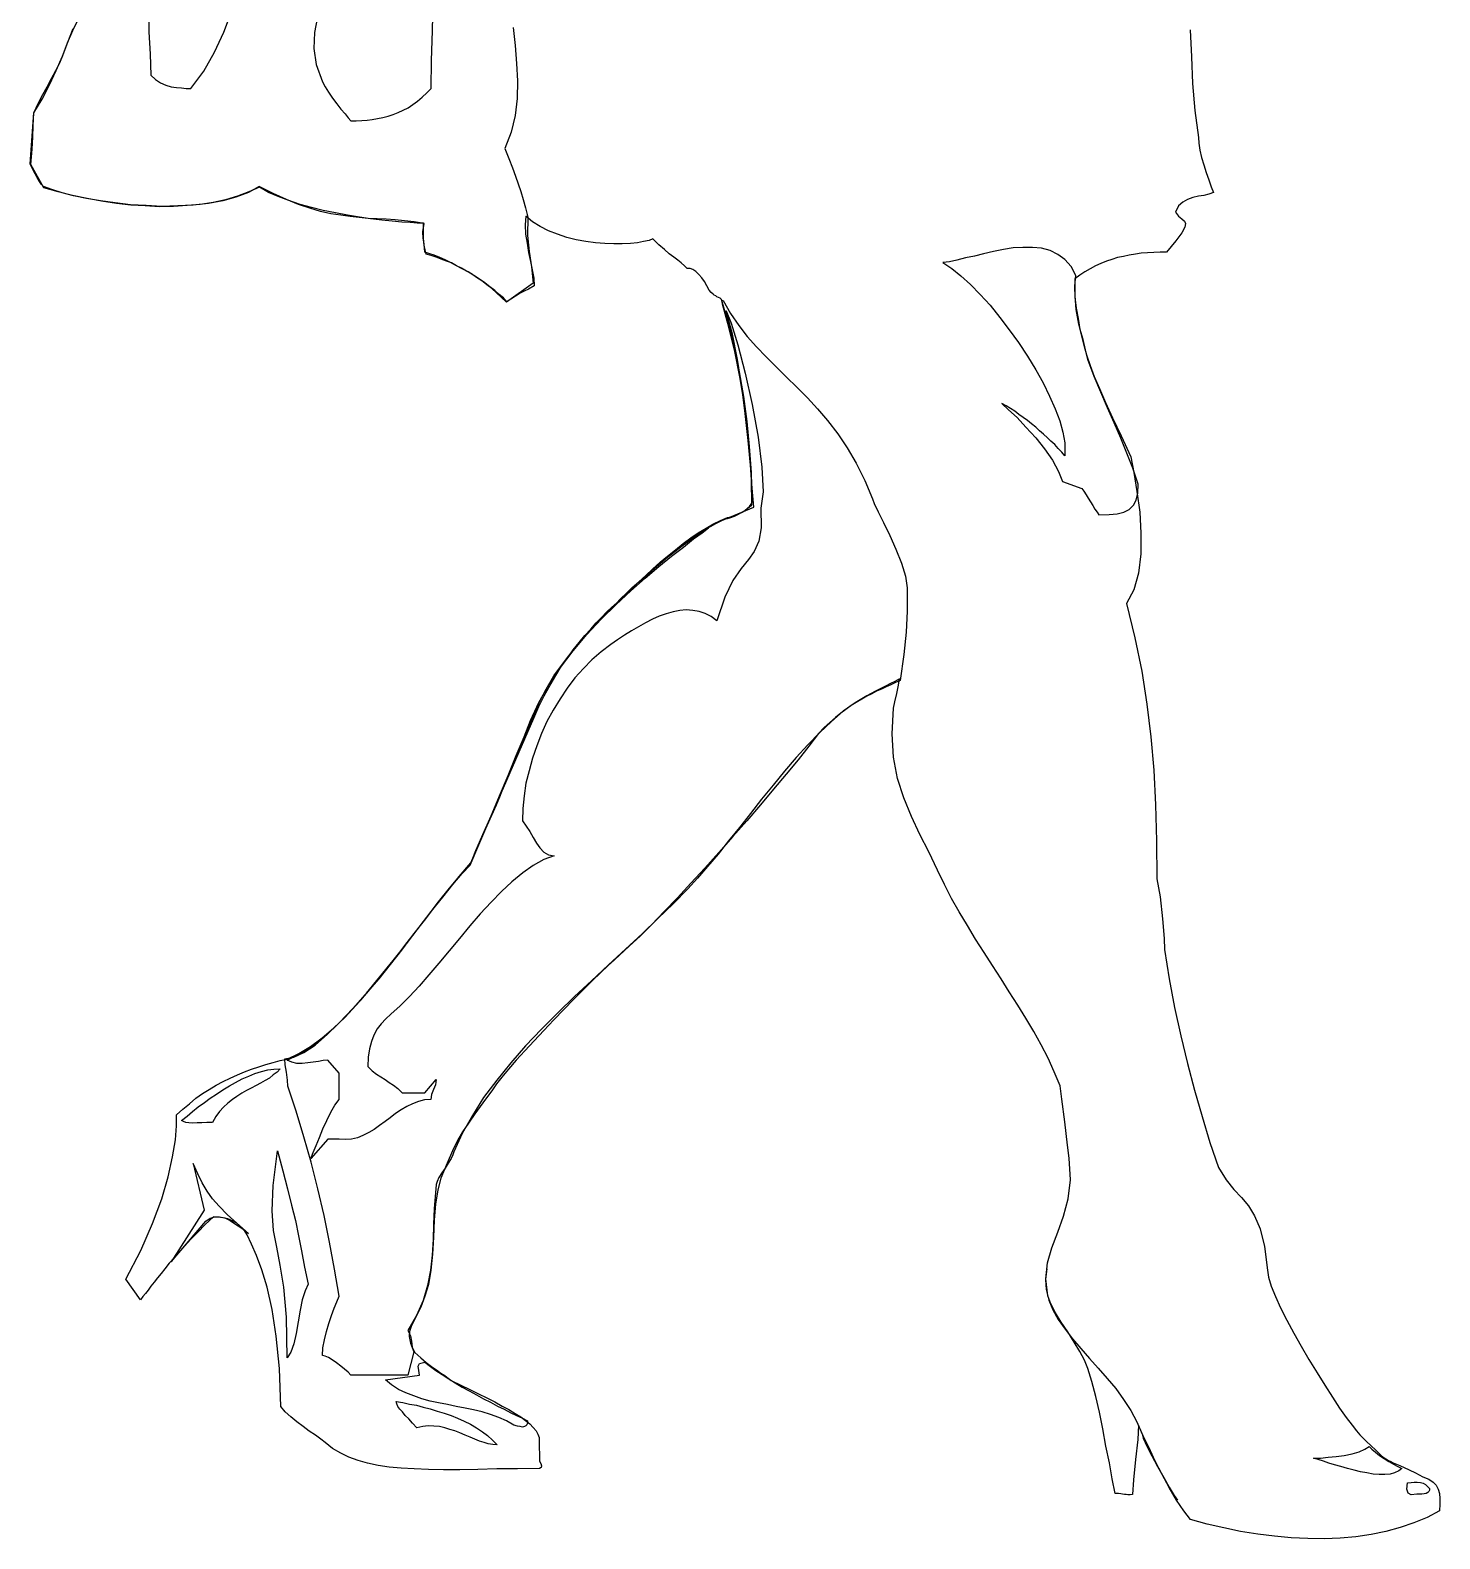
# Model space of a CAD drawing. Extents: x 9 to 98, y -106 to 61.
# Drawn here: x 28.3 to 97.9, y -106.3 to -31.8 of the extents above; entities that cross this region are included whole.
import ezdxf

# ---------------------------------------------------------------- set-up
doc = ezdxf.new("R2010")
doc.units = 0
doc.header["$LTSCALE"] = 25
doc.header["$MEASUREMENT"] = 0
doc.layers.add('1', color=7, linetype='CONTINUOUS')
doc.layers.add('7', color=7, linetype='CONTINUOUS')

msp = doc.modelspace()

# ---------------------------------------------------------------- linework, layer by layer
at = {"layer": '1', "linetype": 'CONTINUOUS'}
for points in [[(42.509, -31.105), (42.356, -31.871), (42.336, -32.657), (42.451, -33.462), (42.758, -34.306), (42.892, -34.555), (43.045, -34.823), (43.256, -35.111), (43.467, -35.398), (43.658, -35.667), (43.87, -35.897), (44.023, -36.088), (44.157, -36.242), (44.426, -36.242), (44.694, -36.223), (44.962, -36.204), (45.212, -36.165), (45.48, -36.127), (45.729, -36.07), (45.998, -36.012), (46.247, -35.916), (46.496, -35.82), (46.746, -35.705), (46.995, -35.59), (47.225, -35.437), (47.455, -35.265), (47.685, -35.072), (47.915, -34.862), (48.125, -34.632), (48.144, -33.251), (48.183, -31.794), (48.221, -30.299)], [(34.17, -30.644), (34.189, -31.833), (34.246, -32.945), (34.285, -33.98), (34.515, -34.191), (34.764, -34.363), (35.013, -34.478), (35.281, -34.555), (35.55, -34.593), (35.799, -34.613), (36.029, -34.632), (36.259, -34.632), (36.892, -33.788), (37.428, -32.849), (37.889, -31.852), (38.291, -30.779)], [(52.171, -31.622), (52.267, -32.523), (52.343, -33.405), (52.381, -34.267), (52.362, -35.13), (52.267, -35.974), (52.074, -36.798), (51.768, -37.603), (51.959, -38.101), (52.132, -38.561), (52.285, -38.964), (52.42, -39.348), (52.554, -39.731), (52.669, -40.114), (52.784, -40.536), (52.899, -40.996), (52.88, -41.897), (52.956, -42.683), (53.072, -43.45), (53.167, -44.255), (51.845, -45.194), (51.595, -44.964), (51.346, -44.734), (51.116, -44.524), (50.867, -44.331), (50.617, -44.14), (50.368, -43.968), (50.119, -43.795), (49.87, -43.661), (49.621, -43.507), (49.372, -43.392), (49.122, -43.258), (48.873, -43.162), (48.624, -43.066), (48.374, -42.97), (48.125, -42.894), (47.877, -42.817), (47.781, -42.395), (47.742, -42.031), (47.742, -41.667), (47.742, -41.283), (47.435, -41.283), (47.09, -41.265), (46.669, -41.245), (46.19, -41.188), (45.691, -41.149), (45.135, -41.073), (44.579, -40.996), (43.984, -40.9), (43.391, -40.785), (42.796, -40.67), (42.221, -40.517), (41.646, -40.364), (41.09, -40.171), (40.572, -39.98), (40.093, -39.769), (39.652, -39.52), (39.115, -39.75), (38.559, -39.961), (37.966, -40.134), (37.352, -40.268), (36.719, -40.364), (36.067, -40.421), (35.397, -40.46), (34.706, -40.478), (33.997, -40.44), (33.288, -40.401), (32.579, -40.325), (31.85, -40.21), (31.141, -40.076), (30.412, -39.922), (29.703, -39.75), (28.994, -39.539), (28.361, -38.389), (28.419, -37.641), (28.457, -37.047), (28.476, -36.472), (28.495, -35.839), (28.917, -35.168), (29.281, -34.459), (29.607, -33.75), (29.914, -33.04), (30.182, -32.35), (30.451, -31.679)], [(73.391, -43.239), (73.833, -43.526), (74.273, -43.891), (74.753, -44.312), (75.232, -44.811), (75.73, -45.348), (76.21, -45.942), (76.67, -46.555), (77.13, -47.188), (77.571, -47.859), (77.973, -48.53), (78.337, -49.182), (78.663, -49.833), (78.932, -50.466), (79.162, -51.06), (79.315, -51.616), (79.411, -52.134), (79.411, -52.785), (79.258, -52.594), (79.085, -52.421), (78.912, -52.229), (78.721, -52.057), (78.549, -51.885), (78.357, -51.712), (78.165, -51.54), (77.973, -51.367), (77.763, -51.194), (77.571, -51.041), (77.36, -50.888), (77.149, -50.734), (76.938, -50.581), (76.727, -50.447), (76.516, -50.312), (76.306, -50.198), (76.632, -50.504), (77.053, -50.888), (77.494, -51.367), (77.973, -51.885), (78.414, -52.441), (78.798, -52.997), (79.105, -53.553), (79.296, -54.051), (80.254, -54.396), (80.35, -54.53), (80.466, -54.702), (80.562, -54.875), (80.676, -55.048), (80.792, -55.24), (80.887, -55.412), (81.002, -55.566), (81.098, -55.7), (81.597, -55.68), (81.999, -55.642), (82.325, -55.566), (82.593, -55.431), (82.804, -55.22), (82.939, -54.971), (83.015, -54.626), (83.035, -54.185), (82.766, -53.399), (82.479, -52.651), (82.171, -51.904), (81.846, -51.156), (81.52, -50.408), (81.194, -49.642), (80.868, -48.856), (80.542, -48.032), (80.427, -47.552), (80.312, -47.034), (80.178, -46.536), (80.082, -45.999), (79.986, -45.482), (79.929, -44.945), (79.91, -44.408), (79.948, -43.872), (79.718, -43.431), (79.411, -43.086), (79.066, -42.836), (78.683, -42.644), (78.261, -42.53), (77.82, -42.491), (77.341, -42.491), (76.862, -42.511), (76.382, -42.587), (75.884, -42.683), (75.404, -42.798), (74.945, -42.913), (74.503, -43.009), (74.082, -43.124), (73.717, -43.2), (73.391, -43.239)], [(62.695, -45.616), (62.944, -46.229), (63.27, -47.303), (63.634, -48.702), (63.979, -50.255), (64.267, -51.866), (64.458, -53.341), (64.516, -54.568), (64.401, -55.374), (64.42, -56.332), (64.305, -57.003), (64.075, -57.501), (63.787, -57.904), (63.423, -58.345), (63.021, -58.939), (62.618, -59.764), (62.235, -60.933), (61.947, -60.722), (61.659, -60.569), (61.353, -60.473), (61.046, -60.415), (60.72, -60.396), (60.394, -60.415), (60.068, -60.492), (59.723, -60.588), (59.379, -60.703), (59.053, -60.856), (58.707, -61.029), (58.362, -61.221), (58.018, -61.431), (57.672, -61.642), (57.327, -61.873), (57.001, -62.103), (56.522, -62.466), (56.062, -62.85), (55.64, -63.291), (55.219, -63.751), (54.835, -64.249), (54.49, -64.786), (54.145, -65.342), (53.838, -65.898), (53.569, -66.492), (53.34, -67.106), (53.129, -67.719), (52.956, -68.333), (52.803, -68.946), (52.707, -69.578), (52.65, -70.192), (52.63, -70.806), (52.822, -71.074), (52.995, -71.342), (53.167, -71.63), (53.32, -71.917), (53.493, -72.147), (53.685, -72.358), (53.915, -72.493), (54.202, -72.531), (53.685, -72.723), (53.167, -73.01), (52.65, -73.375), (52.113, -73.815), (51.595, -74.294), (51.078, -74.831), (50.541, -75.406), (50.024, -76.001), (49.525, -76.614), (49.007, -77.228), (48.509, -77.841), (48.011, -78.416), (47.531, -78.972), (47.052, -79.489), (46.592, -79.95), (46.132, -80.352), (45.883, -80.583), (45.652, -80.831), (45.461, -81.08), (45.288, -81.387), (45.173, -81.713), (45.078, -82.078), (45.02, -82.48), (45.001, -82.94), (45.212, -83.151), (45.422, -83.323), (45.634, -83.458), (45.844, -83.592), (46.055, -83.726), (46.266, -83.861), (46.477, -84.033), (46.688, -84.244), (47.818, -84.244), (48.374, -83.592), (48.337, -83.841), (48.24, -84.071), (48.144, -84.321), (48.107, -84.57), (47.8, -84.589), (47.492, -84.665), (47.205, -84.781), (46.918, -84.914), (46.649, -85.087), (46.362, -85.26), (46.094, -85.47), (45.844, -85.662), (45.575, -85.854), (45.308, -86.046), (45.039, -86.199), (44.752, -86.352), (44.483, -86.468), (44.196, -86.525), (43.889, -86.544), (43.582, -86.525), (43.026, -86.525), (42.183, -87.483), (42.297, -87.196), (42.451, -86.851), (42.605, -86.448), (42.777, -86.026), (42.969, -85.605), (43.161, -85.203), (43.371, -84.857), (43.582, -84.57), (43.582, -83.266), (43.026, -82.634), (42.796, -82.653), (42.566, -82.691), (42.297, -82.73), (42.03, -82.768), (41.761, -82.787), (41.493, -82.787), (41.244, -82.73), (41.013, -82.634), (41.646, -82.308), (42.26, -81.905), (42.873, -81.426), (43.486, -80.889), (44.061, -80.295), (44.656, -79.662), (45.212, -79.01), (45.787, -78.32), (46.343, -77.611), (46.879, -76.902), (47.435, -76.192), (47.972, -75.483), (48.49, -74.812), (49.026, -74.141), (49.544, -73.528), (50.061, -72.953), (50.33, -72.281), (50.675, -71.477), (51.078, -70.556), (51.499, -69.578), (51.921, -68.563), (52.324, -67.585), (52.707, -66.665), (53.033, -65.86), (53.436, -64.959), (53.934, -64.096), (54.509, -63.234), (55.142, -62.409), (55.812, -61.604), (56.522, -60.856), (57.25, -60.128), (57.979, -59.457), (58.688, -58.824), (59.359, -58.249), (59.992, -57.732), (60.586, -57.291), (61.084, -56.888), (61.506, -56.581), (61.813, -56.332), (62.005, -56.179), (64.056, -55.316), (63.979, -54.377), (63.883, -53.246), (63.769, -52.019), (63.634, -50.696), (63.462, -49.354), (63.251, -48.032), (63.001, -46.767), (62.695, -45.616)], [(35.799, -85.605), (36.067, -85.394), (36.336, -85.164), (36.623, -84.934), (36.93, -84.723), (37.218, -84.512), (37.524, -84.301), (37.831, -84.091), (38.157, -83.899), (38.463, -83.726), (38.789, -83.553), (39.115, -83.419), (39.422, -83.286), (39.748, -83.19), (40.055, -83.113), (40.362, -83.074), (40.669, -83.056), (40.515, -83.228), (40.323, -83.362), (40.132, -83.515), (39.921, -83.63), (39.691, -83.765), (39.48, -83.879), (39.231, -84.014), (39.001, -84.129), (38.771, -84.263), (38.522, -84.417), (38.31, -84.57), (38.08, -84.761), (37.87, -84.953), (37.678, -85.164), (37.486, -85.413), (37.333, -85.701), (37.045, -85.701), (36.796, -85.72), (36.566, -85.72), (36.355, -85.739), (36.163, -85.72), (36.01, -85.701), (35.895, -85.662), (35.799, -85.605)], [(40.534, -87.1), (40.802, -88.097), (41.032, -88.979), (41.224, -89.784), (41.416, -90.551), (41.569, -91.298), (41.723, -92.046), (41.876, -92.851), (42.049, -93.695), (41.895, -94.02), (41.761, -94.462), (41.646, -94.979), (41.55, -95.554), (41.454, -96.129), (41.339, -96.647), (41.186, -97.049), (41.013, -97.337), (40.975, -95.324), (40.841, -93.848), (40.669, -92.755), (40.496, -91.873), (40.343, -91.049), (40.266, -90.072), (40.323, -88.825), (40.534, -87.1)], [(39.096, -91.183), (38.522, -90.685), (38.042, -90.244), (37.658, -89.842), (37.333, -89.477), (37.064, -89.094), (36.815, -88.691), (36.605, -88.251), (36.374, -87.733), (36.911, -90.033), (35.281, -92.582), (36.988, -90.589), (37.218, -90.436), (37.448, -90.359), (37.678, -90.359), (37.927, -90.417), (38.196, -90.551), (38.463, -90.724), (38.771, -90.934), (39.096, -91.183)], [(47.818, -97.548), (48.087, -97.759), (48.356, -97.95), (48.663, -98.162), (48.988, -98.372), (49.314, -98.564), (49.659, -98.775), (50.004, -98.966), (50.368, -99.158), (50.713, -99.35), (51.059, -99.523), (51.403, -99.714), (51.729, -99.867), (52.055, -100.04), (52.343, -100.174), (52.63, -100.309), (52.88, -100.443), (52.88, -100.558), (52.841, -100.635), (52.803, -100.692), (52.726, -100.73), (52.63, -100.749), (52.516, -100.73), (52.381, -100.711), (52.208, -100.653), (51.845, -100.443), (51.461, -100.27), (51.059, -100.136), (50.637, -100.002), (50.215, -99.906), (49.794, -99.81), (49.352, -99.733), (48.93, -99.637), (48.49, -99.561), (48.068, -99.465), (47.665, -99.35), (47.263, -99.215), (46.879, -99.062), (46.516, -98.89), (46.17, -98.659), (45.864, -98.41), (47.551, -98.18), (47.512, -97.95), (47.474, -97.74), (47.551, -97.606), (47.818, -97.548)], [(46.4, -99.484), (46.726, -99.541), (47.052, -99.618), (47.397, -99.676), (47.723, -99.771), (48.068, -99.848), (48.413, -99.963), (48.758, -100.059), (49.103, -100.174), (49.429, -100.309), (49.755, -100.462), (50.061, -100.615), (50.368, -100.788), (50.656, -100.979), (50.905, -101.171), (51.155, -101.401), (51.385, -101.631), (51.173, -101.612), (50.943, -101.574), (50.733, -101.516), (50.503, -101.44), (50.273, -101.344), (50.042, -101.248), (49.794, -101.152), (49.544, -101.037), (49.295, -100.941), (49.046, -100.865), (48.796, -100.788), (48.528, -100.73), (48.26, -100.711), (47.972, -100.692), (47.704, -100.73), (47.416, -100.788), (47.205, -100.558), (47.013, -100.346), (46.841, -100.174), (46.707, -100.002), (46.573, -99.867), (46.477, -99.733), (46.42, -99.599), (46.4, -99.484)], [(91.699, -102.283), (92.044, -102.283), (92.408, -102.245), (92.811, -102.206), (93.213, -102.149), (93.597, -102.072), (93.942, -101.976), (94.23, -101.842), (94.441, -101.708), (94.574, -101.842), (94.747, -101.996), (94.958, -102.149), (95.188, -102.302), (95.418, -102.456), (95.648, -102.589), (95.859, -102.705), (96.051, -102.801), (95.898, -102.915), (95.686, -103.011), (95.476, -103.069), (95.207, -103.088), (94.939, -103.088), (94.632, -103.069), (94.325, -103.011), (94.019, -102.954), (93.693, -102.877), (93.367, -102.801), (93.041, -102.705), (92.734, -102.609), (92.447, -102.532), (92.178, -102.436), (91.929, -102.36), (91.699, -102.283)], [(96.338, -103.51), (96.511, -103.491), (96.664, -103.471), (96.817, -103.471), (96.971, -103.491), (97.105, -103.529), (97.22, -103.587), (97.316, -103.682), (97.412, -103.778), (97.412, -103.874), (97.393, -103.931), (97.335, -103.989), (97.259, -104.027), (97.163, -104.047), (97.047, -104.066), (96.933, -104.066), (96.798, -104.066), (96.511, -104.104), (96.358, -104.008), (96.3, -103.817), (96.338, -103.51)]]:
    msp.add_lwpolyline(points, dxfattribs=at)
at = {"layer": '7', "linetype": 'CONTINUOUS'}
for points in [[(85.603, -31.737), (85.661, -33.079), (85.718, -34.401), (85.833, -35.724), (86.005, -37.066), (86.025, -37.335), (86.082, -37.679), (86.159, -38.044), (86.274, -38.408), (86.389, -38.792), (86.523, -39.156), (86.638, -39.501), (86.753, -39.769), (86.523, -39.865), (86.274, -39.922), (86.005, -39.961), (85.737, -40.018), (85.469, -40.114), (85.239, -40.248), (85.028, -40.44), (84.875, -40.747), (85.028, -40.939), (85.182, -41.073), (85.315, -41.188), (85.373, -41.303), (85.335, -41.495), (85.182, -41.763), (84.893, -42.165), (84.434, -42.721), (84.127, -42.721), (83.801, -42.74), (83.494, -42.76), (83.188, -42.779), (82.9, -42.817), (82.593, -42.874), (82.306, -42.933), (82.018, -42.99), (81.731, -43.086), (81.462, -43.162), (81.194, -43.277), (80.926, -43.392), (80.657, -43.546), (80.408, -43.699), (80.159, -43.852), (79.91, -44.044), (79.91, -44.887), (79.948, -45.559), (80.082, -46.287), (80.35, -47.322), (80.485, -47.802), (80.657, -48.319), (80.868, -48.856), (81.118, -49.45), (81.424, -50.14), (81.769, -50.907), (82.191, -51.789), (82.67, -52.824), (82.823, -53.61), (82.976, -54.549), (83.111, -55.566), (83.169, -56.601), (83.169, -57.617), (83.053, -58.575), (82.823, -59.4), (82.459, -60.07), (82.862, -61.777), (83.207, -63.425), (83.456, -65.055), (83.667, -66.665), (83.801, -68.313), (83.897, -70.02), (83.935, -71.802), (83.954, -73.681), (84.127, -74.563), (84.242, -75.655), (84.319, -76.614), (84.338, -77.17), (84.568, -78.608), (84.836, -80.026), (85.143, -81.426), (85.469, -82.787), (85.814, -84.109), (86.197, -85.413), (86.58, -86.698), (87.003, -87.925), (87.386, -88.538), (87.75, -89.017), (88.134, -89.42), (88.479, -89.822), (88.786, -90.321), (89.053, -90.954), (89.265, -91.835), (89.418, -93.004), (89.475, -93.35), (89.609, -93.79), (89.821, -94.308), (90.07, -94.864), (90.377, -95.477), (90.721, -96.11), (91.086, -96.762), (91.469, -97.414), (91.872, -98.066), (92.255, -98.679), (92.638, -99.274), (92.983, -99.81), (93.309, -100.27), (93.597, -100.653), (93.808, -100.941), (93.981, -101.132), (94.287, -101.44), (94.537, -101.67), (94.747, -101.88), (94.92, -102.034), (95.054, -102.168), (95.188, -102.263), (95.303, -102.34), (95.399, -102.398), (95.514, -102.456), (95.629, -102.513), (95.782, -102.589), (95.955, -102.647), (96.165, -102.743), (96.415, -102.858), (96.721, -103.011), (97.086, -103.203), (97.393, -103.318), (97.603, -103.471), (97.757, -103.625), (97.853, -103.817), (97.91, -104.027), (97.929, -104.277), (97.929, -104.564), (97.91, -104.89), (97.297, -105.216), (96.645, -105.484), (95.974, -105.714), (95.265, -105.906), (94.537, -106.06), (93.789, -106.174), (93.003, -106.232), (92.217, -106.27), (91.412, -106.251), (90.587, -106.213), (89.763, -106.136), (88.939, -106.04), (88.095, -105.906), (87.271, -105.734), (86.447, -105.542), (85.622, -105.312), (85.296, -104.89), (84.932, -104.353), (84.568, -103.74), (84.223, -103.088), (83.878, -102.436), (83.571, -101.784), (83.284, -101.191), (83.053, -100.653), (83.015, -101.363), (82.9, -102.36), (82.804, -103.357), (82.746, -104.085), (82.632, -104.104), (82.517, -104.104), (82.44, -104.085), (82.363, -104.085), (82.267, -104.066), (82.171, -104.047), (82.057, -104.027), (81.903, -104.027), (81.75, -103.299), (81.615, -102.513), (81.443, -101.688), (81.29, -100.845), (81.118, -100.021), (80.945, -99.235), (80.753, -98.506), (80.542, -97.854), (80.389, -97.452), (80.159, -97.011), (79.871, -96.551), (79.564, -96.053), (79.238, -95.573), (78.951, -95.114), (78.721, -94.672), (78.568, -94.27), (78.472, -93.426), (78.549, -92.641), (78.779, -91.893), (79.066, -91.126), (79.354, -90.34), (79.584, -89.477), (79.698, -88.538), (79.622, -87.464), (79.545, -86.831), (79.411, -85.682), (79.258, -84.551), (79.181, -83.899), (78.893, -83.209), (78.587, -82.538), (78.242, -81.867), (77.877, -81.215), (77.494, -80.563), (77.092, -79.911), (76.67, -79.259), (76.267, -78.608), (75.846, -77.956), (75.424, -77.304), (75.002, -76.653), (74.599, -75.981), (74.197, -75.311), (73.813, -74.64), (73.468, -73.95), (73.124, -73.24), (72.702, -72.339), (72.26, -71.477), (71.839, -70.595), (71.456, -69.674), (71.148, -68.716), (70.957, -67.661), (70.881, -66.512), (70.957, -65.246), (71.015, -64.939), (71.111, -64.518), (71.207, -64.116), (71.244, -63.79), (71.015, -63.923), (70.804, -64.02), (70.593, -64.134), (70.42, -64.23), (70.229, -64.326), (70.037, -64.422), (69.846, -64.518), (69.634, -64.633), (69.059, -64.978), (68.465, -65.4), (67.89, -65.898), (67.314, -66.454), (66.721, -67.048), (66.145, -67.681), (65.57, -68.352), (65.014, -69.042), (64.439, -69.732), (63.883, -70.441), (63.347, -71.132), (62.81, -71.802), (62.292, -72.454), (61.775, -73.068), (61.276, -73.642), (60.797, -74.16), (60.088, -74.889), (59.32, -75.636), (58.535, -76.384), (57.711, -77.151), (56.886, -77.918), (56.042, -78.704), (55.199, -79.489), (54.375, -80.295), (53.569, -81.1), (52.784, -81.924), (52.055, -82.768), (51.365, -83.612), (50.713, -84.474), (50.157, -85.356), (49.659, -86.257), (49.237, -87.157), (49.199, -87.311), (49.103, -87.483), (48.969, -87.713), (48.816, -87.963), (48.643, -88.193), (48.509, -88.423), (48.413, -88.615), (48.374, -88.768), (48.279, -89.976), (48.24, -90.724), (48.221, -91.49), (48.164, -92.257), (48.087, -93.004), (47.934, -93.752), (47.723, -94.5), (47.397, -95.247), (46.975, -95.976), (47.109, -96.245), (47.148, -96.512), (47.186, -96.801), (47.32, -97.068), (47.608, -97.337), (47.877, -97.567), (48.144, -97.759), (48.394, -97.931), (48.605, -98.085), (48.796, -98.2), (48.969, -98.334), (49.103, -98.449), (49.582, -98.679), (50.024, -98.89), (50.464, -99.101), (50.867, -99.311), (51.269, -99.503), (51.634, -99.714), (51.959, -99.887), (52.267, -100.079), (52.554, -100.251), (52.784, -100.423), (52.995, -100.596), (53.167, -100.768), (53.302, -100.941), (53.397, -101.094), (53.455, -101.267), (53.455, -101.42), (53.474, -102.436), (53.532, -102.552), (53.569, -102.666), (53.551, -102.743), (53.474, -102.801), (52.381, -102.819), (51.365, -102.819), (50.426, -102.839), (49.544, -102.858), (48.739, -102.858), (47.991, -102.839), (47.282, -102.819), (46.649, -102.782), (46.055, -102.724), (45.499, -102.647), (44.982, -102.532), (44.522, -102.398), (44.061, -102.245), (43.658, -102.034), (43.256, -101.804), (42.892, -101.516), (42.681, -101.344), (42.413, -101.152), (42.106, -100.96), (41.8, -100.73), (41.493, -100.5), (41.186, -100.251), (40.918, -100.002), (40.706, -99.733), (40.63, -97.854), (40.476, -96.263), (40.266, -94.941), (40.017, -93.848), (39.767, -92.985), (39.499, -92.276), (39.25, -91.72), (39.039, -91.26), (38.905, -91.049), (38.732, -90.858), (38.54, -90.704), (38.31, -90.57), (38.08, -90.474), (37.831, -90.417), (37.601, -90.378), (37.371, -90.359), (36.968, -90.742), (36.605, -91.126), (36.259, -91.471), (35.953, -91.797), (35.684, -92.103), (35.435, -92.391), (35.185, -92.659), (34.975, -92.928), (34.783, -93.158), (34.611, -93.388), (34.438, -93.599), (34.285, -93.79), (34.15, -93.982), (34.016, -94.155), (33.882, -94.308), (33.767, -94.462), (33.038, -93.446), (33.786, -92.027), (34.362, -90.704), (34.821, -89.477), (35.128, -88.385), (35.358, -87.407), (35.493, -86.564), (35.55, -85.873), (35.55, -85.336), (35.857, -85.049), (36.183, -84.781), (36.509, -84.512), (36.835, -84.282), (37.161, -84.071), (37.505, -83.861), (37.85, -83.688), (38.196, -83.515), (38.559, -83.362), (38.905, -83.209), (39.25, -83.074), (39.614, -82.96), (39.959, -82.844), (40.323, -82.748), (40.669, -82.653), (41.013, -82.576), (41.588, -82.308), (42.164, -81.962), (42.739, -81.522), (43.295, -81.043), (43.87, -80.506), (44.426, -79.911), (44.982, -79.279), (45.557, -78.608), (46.113, -77.898), (46.669, -77.189), (47.225, -76.461), (47.8, -75.732), (48.356, -74.985), (48.93, -74.275), (49.506, -73.566), (50.081, -72.876), (53.186, -65.744), (53.436, -65.169), (53.704, -64.633), (53.991, -64.116), (54.279, -63.636), (54.547, -63.195), (54.854, -62.773), (55.142, -62.371), (55.429, -62.006), (55.717, -61.661), (56.005, -61.335), (56.273, -61.029), (56.541, -60.761), (56.79, -60.492), (57.04, -60.262), (57.27, -60.051), (57.48, -59.84), (57.768, -59.572), (58.055, -59.284), (58.381, -58.997), (58.727, -58.69), (59.072, -58.364), (59.436, -58.039), (59.8, -57.732), (60.184, -57.424), (60.567, -57.118), (60.95, -56.831), (61.314, -56.581), (61.698, -56.352), (62.062, -56.14), (62.407, -55.968), (62.752, -55.833), (63.078, -55.757), (63.27, -55.68), (63.443, -55.584), (63.615, -55.489), (63.749, -55.374), (63.845, -55.278), (63.922, -55.163), (63.979, -55.048), (63.979, -54.933), (63.941, -53.61), (63.845, -52.325), (63.73, -51.08), (63.557, -49.853), (63.347, -48.626), (63.097, -47.437), (62.81, -46.248), (62.465, -45.06), (62.388, -45.003), (62.311, -44.964), (62.235, -44.926), (62.178, -44.887), (62.101, -44.85), (62.043, -44.791), (61.947, -44.715), (61.852, -44.6), (61.736, -44.389), (61.621, -44.178), (61.487, -43.987), (61.334, -43.833), (61.2, -43.68), (61.046, -43.584), (60.912, -43.526), (60.758, -43.526), (60.624, -43.392), (60.471, -43.258), (60.298, -43.124), (60.107, -42.97), (59.876, -42.798), (59.646, -42.587), (59.359, -42.357), (59.072, -42.07), (58.88, -42.146), (58.611, -42.204), (58.305, -42.261), (57.959, -42.3), (57.557, -42.318), (57.136, -42.318), (56.694, -42.3), (56.234, -42.261), (55.755, -42.204), (55.276, -42.108), (54.816, -41.993), (54.356, -41.839), (53.915, -41.667), (53.512, -41.456), (53.129, -41.226), (52.803, -40.939), (52.764, -41.379), (52.784, -41.839), (52.86, -42.281), (52.937, -42.74), (53.033, -43.182), (53.11, -43.603), (53.186, -44.005), (53.206, -44.389), (52.937, -44.543), (52.707, -44.657), (52.516, -44.753), (52.362, -44.85), (52.208, -44.945), (52.094, -45.022), (51.978, -45.099), (51.864, -45.175), (51.691, -44.983), (51.48, -44.811), (51.269, -44.619), (51.02, -44.428), (50.771, -44.235), (50.503, -44.063), (50.234, -43.872), (49.947, -43.699), (49.659, -43.546), (49.372, -43.392), (49.084, -43.239), (48.816, -43.105), (48.547, -42.99), (48.279, -42.874), (48.049, -42.798), (47.818, -42.721), (47.781, -42.318), (47.723, -42.031), (47.704, -41.725), (47.781, -41.303), (47.282, -41.226), (46.803, -41.169), (46.343, -41.13), (45.901, -41.092), (45.461, -41.073), (45.02, -41.053), (44.56, -41.016), (44.119, -40.957), (43.658, -40.9), (43.161, -40.823), (42.662, -40.709), (42.125, -40.555), (41.569, -40.364), (40.975, -40.114), (40.323, -39.827), (39.633, -39.482), (39.096, -39.769), (38.483, -39.999), (37.831, -40.191), (37.122, -40.325), (36.374, -40.401), (35.607, -40.44), (34.821, -40.46), (34.055, -40.421), (33.268, -40.383), (32.521, -40.287), (31.793, -40.191), (31.102, -40.076), (30.469, -39.942), (29.895, -39.788), (29.396, -39.635), (28.974, -39.482), (28.878, -39.386), (28.783, -39.232), (28.668, -39.04), (28.572, -38.849), (28.476, -38.677), (28.399, -38.523), (28.342, -38.408), (28.322, -38.37), (28.495, -35.82), (28.611, -35.59), (28.764, -35.283), (28.955, -34.939), (29.167, -34.555), (29.377, -34.153), (29.588, -33.75), (29.78, -33.366), (29.933, -33.002), (30.163, -32.389), (30.432, -31.775), (30.719, -31.162)], [(62.541, -45.117), (62.906, -45.75), (63.308, -46.345), (63.73, -46.881), (64.19, -47.399), (64.669, -47.897), (65.168, -48.395), (65.666, -48.894), (66.184, -49.393), (66.701, -49.91), (67.2, -50.466), (67.698, -51.041), (68.196, -51.693), (68.657, -52.383), (69.117, -53.15), (69.539, -53.993), (69.922, -54.914), (69.999, -55.144), (70.19, -55.546), (70.459, -56.083), (70.765, -56.715), (71.072, -57.387), (71.341, -58.076), (71.551, -58.728), (71.628, -59.304), (71.628, -60.454), (71.57, -61.489), (71.456, -62.601), (71.283, -63.885), (71.053, -63.981), (70.823, -64.096), (70.593, -64.192), (70.363, -64.307), (70.113, -64.403), (69.883, -64.537), (69.634, -64.652), (69.385, -64.805), (69.117, -64.959), (68.868, -65.112), (68.599, -65.304), (68.35, -65.495), (68.082, -65.707), (67.813, -65.956), (67.526, -66.205), (67.257, -66.492), (66.778, -67.125), (66.241, -67.796), (65.647, -68.505), (65.034, -69.252), (64.382, -70.02), (63.711, -70.806), (63.021, -71.591), (62.331, -72.377), (61.64, -73.145), (60.95, -73.892), (60.279, -74.62), (59.628, -75.292), (59.014, -75.924), (58.439, -76.499), (57.902, -76.997), (57.423, -77.439), (57.174, -77.668), (56.867, -77.956), (56.503, -78.301), (56.081, -78.704), (55.64, -79.145), (55.161, -79.624), (54.681, -80.122), (54.184, -80.64), (53.685, -81.157), (53.206, -81.675), (52.746, -82.174), (52.324, -82.634), (51.941, -83.074), (51.615, -83.477), (51.346, -83.803), (51.155, -84.091), (50.675, -84.742), (50.273, -85.279), (49.966, -85.739), (49.678, -86.161), (49.429, -86.602), (49.18, -87.1), (48.912, -87.713), (48.605, -88.461), (48.451, -89.037), (48.337, -89.746), (48.279, -90.532), (48.24, -91.375), (48.183, -92.219), (48.107, -93.004), (47.991, -93.714), (47.818, -94.289), (47.608, -94.825), (47.416, -95.228), (47.244, -95.535), (47.129, -95.784), (47.052, -96.033), (47.033, -96.283), (47.109, -96.609), (47.263, -97.031), (46.975, -98.18), (44.157, -98.18), (44.023, -98.046), (43.851, -97.893), (43.658, -97.74), (43.448, -97.586), (43.237, -97.433), (43.045, -97.318), (42.892, -97.241), (42.758, -97.222), (42.777, -96.838), (42.853, -96.436), (42.949, -96.033), (43.065, -95.631), (43.199, -95.247), (43.333, -94.884), (43.467, -94.558), (43.582, -94.289), (43.352, -92.947), (43.103, -91.624), (42.835, -90.302), (42.528, -88.979), (42.202, -87.675), (41.838, -86.41), (41.454, -85.145), (41.052, -83.918), (41.032, -83.612), (40.975, -83.228), (40.918, -82.864), (40.898, -82.557), (41.339, -82.48), (41.838, -82.25), (42.393, -81.886), (42.988, -81.369), (43.601, -80.774), (44.253, -80.084), (44.924, -79.317), (45.595, -78.512), (46.247, -77.707), (46.899, -76.883), (47.531, -76.058), (48.125, -75.292), (48.7, -74.582), (49.199, -73.95), (49.659, -73.412), (50.042, -72.991), (50.483, -71.994), (50.829, -71.189), (51.116, -70.537), (51.346, -70.02), (51.519, -69.617), (51.652, -69.272), (51.768, -69.003), (51.864, -68.755), (51.959, -68.524), (52.055, -68.256), (52.171, -67.968), (52.324, -67.585), (52.534, -67.125), (52.784, -66.53), (53.09, -65.802), (53.493, -64.901), (53.8, -64.307), (54.184, -63.655), (54.663, -63.003), (55.18, -62.313), (55.775, -61.623), (56.407, -60.933), (57.059, -60.262), (57.749, -59.591), (58.439, -58.958), (59.129, -58.345), (59.8, -57.789), (60.452, -57.271), (61.084, -56.811), (61.659, -56.428), (62.178, -56.122), (62.637, -55.891), (62.752, -55.872), (62.925, -55.833), (63.097, -55.757), (63.289, -55.661), (63.48, -55.566), (63.673, -55.45), (63.826, -55.316), (63.96, -55.201), (63.941, -53.974), (63.864, -52.709), (63.73, -51.424), (63.576, -50.14), (63.366, -48.875), (63.117, -47.629), (62.829, -46.421), (62.503, -45.29), (62.484, -45.137), (62.484, -45.117), (62.503, -45.117), (62.541, -45.117)], [(78.529, -92.928), (78.453, -93.464), (78.491, -93.963), (78.625, -94.481), (78.817, -94.96), (79.085, -95.44), (79.431, -95.919), (79.794, -96.398), (80.197, -96.877), (80.638, -97.357), (81.059, -97.836), (81.501, -98.353), (81.923, -98.851), (82.306, -99.388), (82.67, -99.925), (82.976, -100.5), (83.226, -101.094), (83.284, -101.305), (83.456, -101.688), (83.705, -102.168), (83.993, -102.705), (84.3, -103.241), (84.568, -103.721), (84.817, -104.123), (84.97, -104.353)]]:
    msp.add_lwpolyline(points, dxfattribs=at)

doc.saveas('drawing.dxf')
